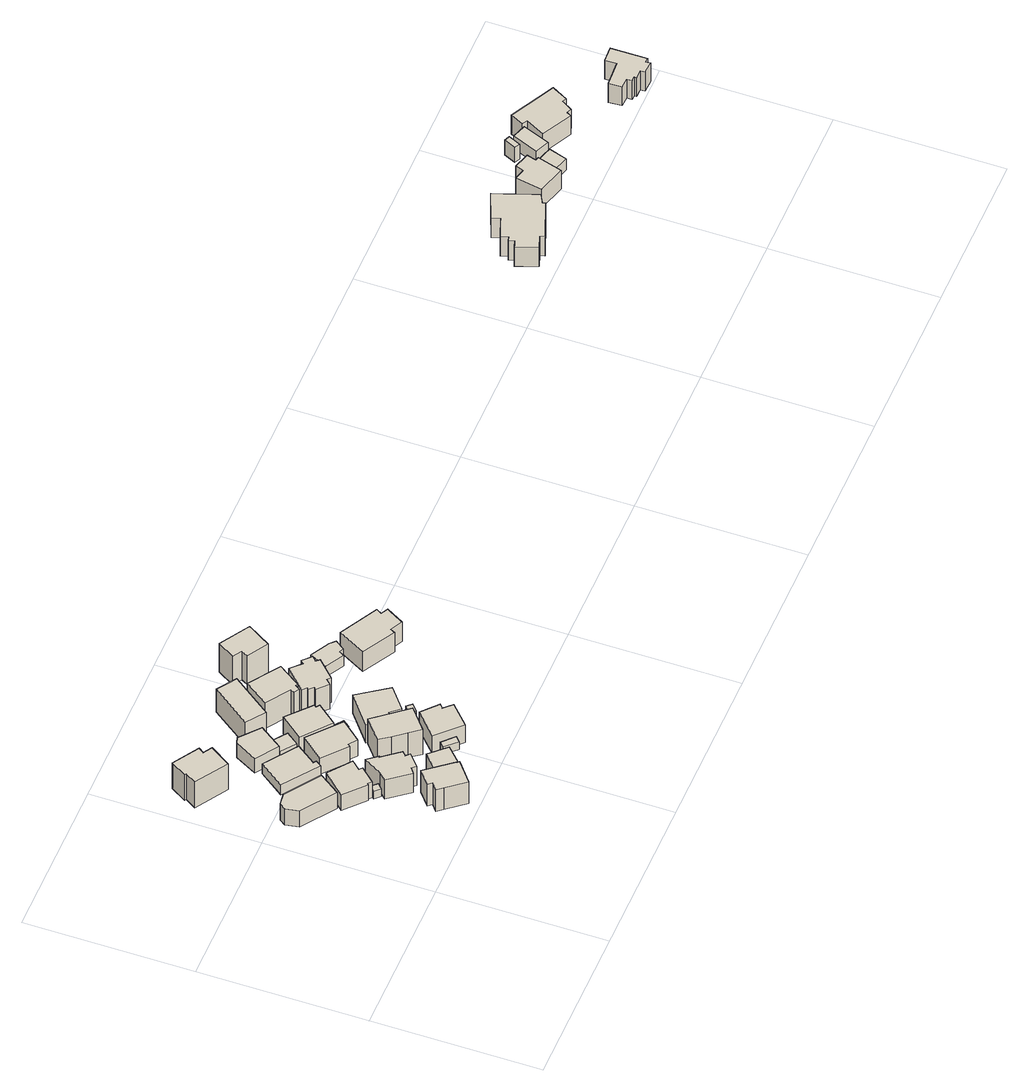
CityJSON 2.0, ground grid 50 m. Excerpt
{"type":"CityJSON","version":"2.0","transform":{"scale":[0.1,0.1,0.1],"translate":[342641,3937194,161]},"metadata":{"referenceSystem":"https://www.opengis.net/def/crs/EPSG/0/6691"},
"CityObjects":{
"building1":{"type":"Building","attributes":{"usage":"411","measuredHeight":9.1,"storeysAboveGround":1,"BuildingIDAttribute.prefecture":"14","BuildingIDAttribute.city":"14151","BuildingDetailAttribute.totalFloorArea":73.15,"BuildingDetailAttribute.buildingFootprintArea":73.15,"BuildingDetailAttribute.buildingStructureType":"601","BuildingDetailAttribute.buildingStructureOrgType":"1","BuildingDetailAttribute.orgUsage":"10","BuildingDetailAttribute.surveyYear":2015},"geometry":[{"type":"Solid","lod":"1","boundaries":[[[[0,1,2,3,4,5]],[[4,6,7,5]],[[3,8,6,4]],[[2,9,8,3]],[[1,10,9,2]],[[0,11,10,1]],[[5,7,11,0]],[[6,8,9,10,11,7]]]]}]},
"building2":{"type":"Building","attributes":{"usage":"411","measuredHeight":7.6,"storeysAboveGround":2,"BuildingIDAttribute.prefecture":"14","BuildingIDAttribute.city":"14151","BuildingDetailAttribute.totalFloorArea":117.96,"BuildingDetailAttribute.buildingFootprintArea":58.98,"BuildingDetailAttribute.buildingStructureType":"601","BuildingDetailAttribute.buildingStructureOrgType":"1","BuildingDetailAttribute.orgUsage":"10","BuildingDetailAttribute.surveyYear":2015},"geometry":[{"type":"Solid","lod":"1","boundaries":[[[[12,13,14,15,16,17,18,19]],[[18,20,21,19]],[[17,22,20,18]],[[16,23,22,17]],[[15,24,23,16]],[[14,25,24,15]],[[13,26,25,14]],[[12,27,26,13]],[[19,21,27,12]],[[20,22,23,24,25,26,27,21]]]]}]},
"building3":{"type":"Building","attributes":{"BuildingIDAttribute.prefecture":"14","BuildingIDAttribute.city":"14151","BuildingDetailAttribute.surveyYear":2015},"geometry":[{"type":"Solid","lod":"1","boundaries":[[[[28,29,30,31]],[[30,32,33,31]],[[29,34,32,30]],[[28,35,34,29]],[[31,33,35,28]],[[32,34,35,33]]]]}]},
"building4":{"type":"Building","attributes":{"usage":"411","measuredHeight":12.4,"storeysAboveGround":2,"BuildingIDAttribute.prefecture":"14","BuildingIDAttribute.city":"14151","BuildingDetailAttribute.totalFloorArea":140.64,"BuildingDetailAttribute.buildingFootprintArea":70.32,"BuildingDetailAttribute.buildingStructureType":"601","BuildingDetailAttribute.buildingStructureOrgType":"1","BuildingDetailAttribute.orgUsage":"10","BuildingDetailAttribute.surveyYear":2015},"geometry":[{"type":"Solid","lod":"1","boundaries":[[[[36,37,38,39,40,41,42,43]],[[42,44,45,43]],[[41,46,44,42]],[[40,47,46,41]],[[39,48,47,40]],[[38,49,48,39]],[[37,50,49,38]],[[36,51,50,37]],[[43,45,51,36]],[[44,46,47,48,49,50,51,45]]]]}]},
"building5":{"type":"Building","attributes":{"usage":"413","measuredHeight":9.4,"storeysAboveGround":2,"BuildingIDAttribute.prefecture":"14","BuildingIDAttribute.city":"14151","BuildingDetailAttribute.totalFloorArea":111.02,"BuildingDetailAttribute.buildingFootprintArea":55.51,"BuildingDetailAttribute.buildingStructureType":"601","BuildingDetailAttribute.buildingStructureOrgType":"1","BuildingDetailAttribute.orgUsage":"30","BuildingDetailAttribute.surveyYear":2015,"BuildingLandSlideRiskAttribute.description":"1","BuildingLandSlideRiskAttribute.areaType":"1"},"geometry":[{"type":"Solid","lod":"1","boundaries":[[[[52,53,54,55,56,57,58,59,60]],[[59,61,62,60]],[[58,63,61,59]],[[57,64,63,58]],[[56,65,64,57]],[[55,66,65,56]],[[54,67,66,55]],[[53,68,67,54]],[[52,69,68,53]],[[60,62,69,52]],[[61,63,64,65,66,67,68,69,62]]]]}]},
"building6":{"type":"Building","attributes":{"usage":"411","measuredHeight":4.5,"storeysAboveGround":1,"BuildingIDAttribute.prefecture":"14","BuildingIDAttribute.city":"14151","BuildingDetailAttribute.totalFloorArea":88.95,"BuildingDetailAttribute.buildingFootprintArea":88.95,"BuildingDetailAttribute.buildingStructureType":"601","BuildingDetailAttribute.buildingStructureOrgType":"1","BuildingDetailAttribute.orgUsage":"10","BuildingDetailAttribute.surveyYear":2015},"geometry":[{"type":"Solid","lod":"1","boundaries":[[[[70,71,72,73,74,75]],[[74,76,77,75]],[[73,78,76,74]],[[72,79,78,73]],[[71,80,79,72]],[[70,81,80,71]],[[75,77,81,70]],[[76,78,79,80,81,77]]]]}]},
"building7":{"type":"Building","attributes":{"usage":"411","measuredHeight":9.4,"storeysAboveGround":2,"BuildingIDAttribute.prefecture":"14","BuildingIDAttribute.city":"14151","BuildingDetailAttribute.totalFloorArea":143.17,"BuildingDetailAttribute.buildingFootprintArea":71.59,"BuildingDetailAttribute.buildingStructureType":"601","BuildingDetailAttribute.buildingStructureOrgType":"1","BuildingDetailAttribute.orgUsage":"10","BuildingDetailAttribute.surveyYear":2015},"geometry":[{"type":"Solid","lod":"1","boundaries":[[[[82,83,84,85,86,87,88,89,90,91,92]],[[91,93,94,92]],[[90,95,93,91]],[[89,96,95,90]],[[88,97,96,89]],[[87,98,97,88]],[[86,99,98,87]],[[85,100,99,86]],[[84,101,100,85]],[[83,102,101,84]],[[82,103,102,83]],[[92,94,103,82]],[[93,95,96,97,98,99,100,101,102,103,94]]]]}]},
"building8":{"type":"Building","attributes":{"usage":"411","measuredHeight":7.6,"storeysAboveGround":2,"BuildingIDAttribute.prefecture":"14","BuildingIDAttribute.city":"14151","BuildingDetailAttribute.totalFloorArea":101.62,"BuildingDetailAttribute.buildingFootprintArea":50.81,"BuildingDetailAttribute.buildingStructureType":"601","BuildingDetailAttribute.buildingStructureOrgType":"1","BuildingDetailAttribute.orgUsage":"10","BuildingDetailAttribute.surveyYear":2015},"geometry":[{"type":"Solid","lod":"1","boundaries":[[[[104,105,106,107,108]],[[107,109,110,108]],[[106,111,109,107]],[[105,112,111,106]],[[104,113,112,105]],[[108,110,113,104]],[[109,111,112,113,110]]]]}]},
"building9":{"type":"Building","attributes":{"usage":"413","measuredHeight":7.4,"storeysAboveGround":2,"BuildingIDAttribute.prefecture":"14","BuildingIDAttribute.city":"14151","BuildingDetailAttribute.totalFloorArea":58.54,"BuildingDetailAttribute.buildingFootprintArea":29.27,"BuildingDetailAttribute.buildingStructureType":"601","BuildingDetailAttribute.buildingStructureOrgType":"1","BuildingDetailAttribute.orgUsage":"30","BuildingDetailAttribute.surveyYear":2015},"geometry":[{"type":"Solid","lod":"1","boundaries":[[[[114,115,116,117]],[[116,118,119,117]],[[115,120,118,116]],[[114,121,120,115]],[[117,119,121,114]],[[118,120,121,119]]]]}]},
"building10":{"type":"Building","attributes":{"usage":"411","measuredHeight":4.8,"storeysAboveGround":2,"BuildingIDAttribute.prefecture":"14","BuildingIDAttribute.city":"14151","BuildingDetailAttribute.totalFloorArea":33.7,"BuildingDetailAttribute.buildingFootprintArea":16.85,"BuildingDetailAttribute.buildingStructureType":"601","BuildingDetailAttribute.buildingStructureOrgType":"1","BuildingDetailAttribute.orgUsage":"10","BuildingDetailAttribute.surveyYear":2015},"geometry":[{"type":"Solid","lod":"1","boundaries":[[[[122,123,124,125]],[[124,126,127,125]],[[123,128,126,124]],[[122,129,128,123]],[[125,127,129,122]],[[126,128,129,127]]]]}]},
"building11":{"type":"Building","attributes":{"usage":"411","measuredHeight":7.1,"storeysAboveGround":2,"BuildingIDAttribute.prefecture":"14","BuildingIDAttribute.city":"14151","BuildingDetailAttribute.totalFloorArea":145.8,"BuildingDetailAttribute.buildingFootprintArea":72.9,"BuildingDetailAttribute.buildingStructureType":"601","BuildingDetailAttribute.buildingStructureOrgType":"1","BuildingDetailAttribute.orgUsage":"10","BuildingDetailAttribute.surveyYear":2015},"geometry":[{"type":"Solid","lod":"1","boundaries":[[[[130,131,132,133,134,135]],[[134,136,137,135]],[[133,138,136,134]],[[132,139,138,133]],[[131,140,139,132]],[[130,141,140,131]],[[135,137,141,130]],[[136,138,139,140,141,137]]]]}]},
"building12":{"type":"Building","attributes":{"usage":"411","measuredHeight":7.5,"storeysAboveGround":2,"BuildingIDAttribute.prefecture":"14","BuildingIDAttribute.city":"14151","BuildingDetailAttribute.totalFloorArea":125.75,"BuildingDetailAttribute.buildingFootprintArea":62.88,"BuildingDetailAttribute.buildingStructureType":"601","BuildingDetailAttribute.buildingStructureOrgType":"1","BuildingDetailAttribute.orgUsage":"10","BuildingDetailAttribute.surveyYear":2015},"geometry":[{"type":"Solid","lod":"1","boundaries":[[[[142,143,144,145,146,147]],[[146,148,149,147]],[[145,150,148,146]],[[144,151,150,145]],[[143,152,151,144]],[[142,153,152,143]],[[147,149,153,142]],[[148,150,151,152,153,149]]]]}]},
"building13":{"type":"Building","attributes":{"usage":"412","measuredHeight":10.9,"storeysAboveGround":2,"BuildingIDAttribute.prefecture":"14","BuildingIDAttribute.city":"14151","BuildingDetailAttribute.totalFloorArea":145.71,"BuildingDetailAttribute.buildingFootprintArea":72.85,"BuildingDetailAttribute.buildingStructureType":"601","BuildingDetailAttribute.buildingStructureOrgType":"1","BuildingDetailAttribute.orgUsage":"20","BuildingDetailAttribute.surveyYear":2015},"geometry":[{"type":"Solid","lod":"1","boundaries":[[[[154,155,156,157,158,159]],[[158,160,161,159]],[[157,162,160,158]],[[156,163,162,157]],[[155,164,163,156]],[[154,165,164,155]],[[159,161,165,154]],[[160,162,163,164,165,161]]]]}]},
"building14":{"type":"Building","attributes":{"BuildingIDAttribute.prefecture":"14","BuildingIDAttribute.city":"14151","BuildingDetailAttribute.surveyYear":2015,"BuildingLandSlideRiskAttribute.description":"1","BuildingLandSlideRiskAttribute.areaType":"1"},"geometry":[{"type":"Solid","lod":"1","boundaries":[[[[166,167,168,169]],[[168,170,171,169]],[[167,172,170,168]],[[166,173,172,167]],[[169,171,173,166]],[[170,172,173,171]]]]}]},
"building15":{"type":"Building","attributes":{"BuildingIDAttribute.prefecture":"14","BuildingIDAttribute.city":"14151","BuildingDetailAttribute.surveyYear":2015},"geometry":[{"type":"Solid","lod":"1","boundaries":[[[[174,175,176,177]],[[176,178,179,177]],[[175,180,178,176]],[[174,181,180,175]],[[177,179,181,174]],[[178,180,181,179]]]]}]},
"building16":{"type":"Building","attributes":{"usage":"413","measuredHeight":8.8,"storeysAboveGround":2,"BuildingIDAttribute.prefecture":"14","BuildingIDAttribute.city":"14151","BuildingDetailAttribute.totalFloorArea":120.72,"BuildingDetailAttribute.buildingFootprintArea":60.36,"BuildingDetailAttribute.buildingStructureType":"601","BuildingDetailAttribute.buildingStructureOrgType":"1","BuildingDetailAttribute.orgUsage":"30","BuildingDetailAttribute.surveyYear":2015,"BuildingLandSlideRiskAttribute.description":"1","BuildingLandSlideRiskAttribute.areaType":"1"},"geometry":[{"type":"Solid","lod":"1","boundaries":[[[[182,183,184,185,186,187]],[[186,188,189,187]],[[185,190,188,186]],[[184,191,190,185]],[[183,192,191,184]],[[182,193,192,183]],[[187,189,193,182]],[[188,190,191,192,193,189]]]]}]},
"building17":{"type":"Building","attributes":{"usage":"411","measuredHeight":9.8,"storeysAboveGround":1,"BuildingIDAttribute.prefecture":"14","BuildingIDAttribute.city":"14151","BuildingDetailAttribute.totalFloorArea":77.65,"BuildingDetailAttribute.buildingFootprintArea":77.65,"BuildingDetailAttribute.buildingStructureType":"601","BuildingDetailAttribute.buildingStructureOrgType":"1","BuildingDetailAttribute.orgUsage":"10","BuildingDetailAttribute.surveyYear":2015},"geometry":[{"type":"Solid","lod":"1","boundaries":[[[[194,195,196,197]],[[196,198,199,197]],[[195,200,198,196]],[[194,201,200,195]],[[197,199,201,194]],[[198,200,201,199]]]]}]},
"building18":{"type":"Building","attributes":{"usage":"411","measuredHeight":8.5,"storeysAboveGround":1,"BuildingIDAttribute.prefecture":"14","BuildingIDAttribute.city":"14151","BuildingDetailAttribute.totalFloorArea":89.24,"BuildingDetailAttribute.buildingFootprintArea":89.24,"BuildingDetailAttribute.buildingStructureType":"601","BuildingDetailAttribute.buildingStructureOrgType":"1","BuildingDetailAttribute.orgUsage":"10","BuildingDetailAttribute.surveyYear":2015},"geometry":[{"type":"Solid","lod":"1","boundaries":[[[[202,203,204,205,206,207]],[[206,208,209,207]],[[205,210,208,206]],[[204,211,210,205]],[[203,212,211,204]],[[202,213,212,203]],[[207,209,213,202]],[[208,210,211,212,213,209]]]]}]},
"building19":{"type":"Building","attributes":{"BuildingIDAttribute.prefecture":"14","BuildingIDAttribute.city":"14151","BuildingDetailAttribute.surveyYear":2015},"geometry":[{"type":"Solid","lod":"1","boundaries":[[[[214,215,216,217]],[[216,218,219,217]],[[215,220,218,216]],[[214,221,220,215]],[[217,219,221,214]],[[218,220,221,219]]]]}]},
"building20":{"type":"Building","attributes":{"usage":"411","measuredHeight":10.9,"storeysAboveGround":2,"BuildingIDAttribute.prefecture":"14","BuildingIDAttribute.city":"14151","BuildingDetailAttribute.totalFloorArea":148.98,"BuildingDetailAttribute.buildingFootprintArea":74.49,"BuildingDetailAttribute.buildingStructureType":"610","BuildingDetailAttribute.buildingStructureOrgType":"2","BuildingDetailAttribute.orgUsage":"10","BuildingDetailAttribute.surveyYear":2015},"geometry":[{"type":"Solid","lod":"1","boundaries":[[[[222,223,224,225,226,227,228,229]],[[228,230,231,229]],[[227,232,230,228]],[[226,233,232,227]],[[225,234,233,226]],[[224,235,234,225]],[[223,236,235,224]],[[222,237,236,223]],[[229,231,237,222]],[[230,232,233,234,235,236,237,231]]]]}]},
"building21":{"type":"Building","attributes":{"usage":"411","measuredHeight":11.9,"storeysAboveGround":2,"BuildingIDAttribute.prefecture":"14","BuildingIDAttribute.city":"14151","BuildingDetailAttribute.totalFloorArea":121.18,"BuildingDetailAttribute.buildingFootprintArea":60.59,"BuildingDetailAttribute.buildingStructureType":"601","BuildingDetailAttribute.buildingStructureOrgType":"1","BuildingDetailAttribute.orgUsage":"10","BuildingDetailAttribute.surveyYear":2015},"geometry":[{"type":"Solid","lod":"1","boundaries":[[[[238,239,240,241,242,243,244,245,246,247,248,249,250,251]],[[250,252,253,251]],[[249,254,252,250]],[[248,255,254,249]],[[247,256,255,248]],[[246,257,256,247]],[[245,258,257,246]],[[244,259,258,245]],[[243,260,259,244]],[[242,261,260,243]],[[241,262,261,242]],[[240,263,262,241]],[[239,264,263,240]],[[238,265,264,239]],[[251,253,265,238]],[[252,254,255,256,257,258,259,260,261,262,263,264,265,253]]]]}]},
"building22":{"type":"Building","attributes":{"usage":"411","measuredHeight":12.7,"storeysAboveGround":2,"BuildingIDAttribute.prefecture":"14","BuildingIDAttribute.city":"14151","BuildingDetailAttribute.totalFloorArea":128.91,"BuildingDetailAttribute.buildingFootprintArea":64.45,"BuildingDetailAttribute.buildingStructureType":"601","BuildingDetailAttribute.buildingStructureOrgType":"1","BuildingDetailAttribute.orgUsage":"10","BuildingDetailAttribute.surveyYear":2015},"geometry":[{"type":"Solid","lod":"1","boundaries":[[[[266,267,268,269,270,271]],[[270,272,273,271]],[[269,274,272,270]],[[268,275,274,269]],[[267,276,275,268]],[[266,277,276,267]],[[271,273,277,266]],[[272,274,275,276,277,273]]]]}]},
"building23":{"type":"Building","attributes":{"usage":"411","measuredHeight":4.6,"storeysAboveGround":1,"BuildingIDAttribute.prefecture":"14","BuildingIDAttribute.city":"14151","BuildingDetailAttribute.totalFloorArea":35.39,"BuildingDetailAttribute.buildingFootprintArea":35.39,"BuildingDetailAttribute.buildingStructureType":"601","BuildingDetailAttribute.buildingStructureOrgType":"1","BuildingDetailAttribute.orgUsage":"10","BuildingDetailAttribute.surveyYear":2015},"geometry":[{"type":"Solid","lod":"1","boundaries":[[[[278,279,280,281,282,283,284]],[[283,285,286,284]],[[282,287,285,283]],[[281,288,287,282]],[[280,289,288,281]],[[279,290,289,280]],[[278,291,290,279]],[[284,286,291,278]],[[285,287,288,289,290,291,286]]]]}]},
"building24":{"type":"Building","attributes":{"usage":"411","measuredHeight":9.3,"storeysAboveGround":2,"BuildingIDAttribute.prefecture":"14","BuildingIDAttribute.city":"14151","BuildingDetailAttribute.totalFloorArea":186.59,"BuildingDetailAttribute.buildingFootprintArea":93.3,"BuildingDetailAttribute.buildingStructureType":"601","BuildingDetailAttribute.buildingStructureOrgType":"1","BuildingDetailAttribute.orgUsage":"10","BuildingDetailAttribute.surveyYear":2015},"geometry":[{"type":"Solid","lod":"1","boundaries":[[[[292,293,294,295,296,297,298,299]],[[298,300,301,299]],[[297,302,300,298]],[[296,303,302,297]],[[295,304,303,296]],[[294,305,304,295]],[[293,306,305,294]],[[292,307,306,293]],[[299,301,307,292]],[[300,302,303,304,305,306,307,301]]]]}]},
"building25":{"type":"Building","attributes":{"usage":"411","measuredHeight":9.1,"storeysAboveGround":1,"BuildingIDAttribute.prefecture":"14","BuildingIDAttribute.city":"14151","BuildingDetailAttribute.totalFloorArea":188.53,"BuildingDetailAttribute.buildingFootprintArea":188.53,"BuildingDetailAttribute.buildingStructureType":"601","BuildingDetailAttribute.buildingStructureOrgType":"1","BuildingDetailAttribute.orgUsage":"10","BuildingDetailAttribute.surveyYear":2015},"geometry":[{"type":"Solid","lod":"1","boundaries":[[[[308,309,310,311,312,313,314,315,316,317,318,319,320,321]],[[320,322,323,321]],[[319,324,322,320]],[[318,325,324,319]],[[317,326,325,318]],[[316,327,326,317]],[[315,328,327,316]],[[314,329,328,315]],[[313,330,329,314]],[[312,331,330,313]],[[311,332,331,312]],[[310,333,332,311]],[[309,334,333,310]],[[308,335,334,309]],[[321,323,335,308]],[[322,324,325,326,327,328,329,330,331,332,333,334,335,323]]]]}]},
"building26":{"type":"Building","attributes":{"usage":"411","measuredHeight":7.8,"storeysAboveGround":1,"BuildingIDAttribute.prefecture":"14","BuildingIDAttribute.city":"14151","BuildingDetailAttribute.totalFloorArea":77.82,"BuildingDetailAttribute.buildingFootprintArea":77.82,"BuildingDetailAttribute.buildingStructureType":"601","BuildingDetailAttribute.buildingStructureOrgType":"1","BuildingDetailAttribute.orgUsage":"10","BuildingDetailAttribute.surveyYear":2015},"geometry":[{"type":"Solid","lod":"1","boundaries":[[[[336,337,338,339,340,341,342,343]],[[342,344,345,343]],[[341,346,344,342]],[[340,347,346,341]],[[339,348,347,340]],[[338,349,348,339]],[[337,350,349,338]],[[336,351,350,337]],[[343,345,351,336]],[[344,346,347,348,349,350,351,345]]]]}]},
"building27":{"type":"Building","attributes":{"measuredHeight":4.8,"BuildingIDAttribute.prefecture":"14","BuildingIDAttribute.city":"14151","BuildingDetailAttribute.surveyYear":2015},"geometry":[{"type":"Solid","lod":"1","boundaries":[[[[352,353,354,355]],[[354,356,357,355]],[[353,358,356,354]],[[352,359,358,353]],[[355,357,359,352]],[[356,358,359,357]]]]}]},
"building28":{"type":"Building","attributes":{"measuredHeight":6.1,"BuildingIDAttribute.prefecture":"14","BuildingIDAttribute.city":"14151","BuildingDetailAttribute.surveyYear":2015},"geometry":[{"type":"Solid","lod":"1","boundaries":[[[[360,361,362,363]],[[362,364,365,363]],[[361,366,364,362]],[[360,367,366,361]],[[363,365,367,360]],[[364,366,367,365]]]]}]},
"building29":{"type":"Building","attributes":{"usage":"411","measuredHeight":5.4,"storeysAboveGround":1,"BuildingIDAttribute.prefecture":"14","BuildingIDAttribute.city":"14151","BuildingDetailAttribute.totalFloorArea":31.36,"BuildingDetailAttribute.buildingFootprintArea":31.36,"BuildingDetailAttribute.buildingStructureType":"601","BuildingDetailAttribute.buildingStructureOrgType":"1","BuildingDetailAttribute.orgUsage":"10","BuildingDetailAttribute.surveyYear":2015},"geometry":[{"type":"Solid","lod":"1","boundaries":[[[[368,369,370,371]],[[370,372,373,371]],[[369,374,372,370]],[[368,375,374,369]],[[371,373,375,368]],[[372,374,375,373]]]]}]},
"building30":{"type":"Building","attributes":{"usage":"411","measuredHeight":9.6,"storeysAboveGround":1,"BuildingIDAttribute.prefecture":"14","BuildingIDAttribute.city":"14151","BuildingDetailAttribute.totalFloorArea":111.32,"BuildingDetailAttribute.buildingFootprintArea":111.32,"BuildingDetailAttribute.buildingStructureType":"601","BuildingDetailAttribute.buildingStructureOrgType":"1","BuildingDetailAttribute.orgUsage":"10","BuildingDetailAttribute.surveyYear":2015},"geometry":[{"type":"Solid","lod":"1","boundaries":[[[[376,377,378,379,380,381,382,383,384,385]],[[384,386,387,385]],[[383,388,386,384]],[[382,389,388,383]],[[381,390,389,382]],[[380,391,390,381]],[[379,392,391,380]],[[378,393,392,379]],[[377,394,393,378]],[[376,395,394,377]],[[385,387,395,376]],[[386,388,389,390,391,392,393,394,395,387]]]]}]},
"building31":{"type":"Building","attributes":{"usage":"411","measuredHeight":7.9,"storeysAboveGround":2,"BuildingIDAttribute.prefecture":"14","BuildingIDAttribute.city":"14151","BuildingDetailAttribute.totalFloorArea":133.39,"BuildingDetailAttribute.buildingFootprintArea":66.7,"BuildingDetailAttribute.buildingStructureType":"601","BuildingDetailAttribute.buildingStructureOrgType":"1","BuildingDetailAttribute.orgUsage":"10","BuildingDetailAttribute.surveyYear":2015},"geometry":[{"type":"Solid","lod":"1","boundaries":[[[[396,397,398,399,400,401,402,403,404,405,406,407,408,409]],[[408,410,411,409]],[[407,412,410,408]],[[406,413,412,407]],[[405,414,413,406]],[[404,415,414,405]],[[403,416,415,404]],[[402,417,416,403]],[[401,418,417,402]],[[400,419,418,401]],[[399,420,419,400]],[[398,421,420,399]],[[397,422,421,398]],[[396,423,422,397]],[[409,411,423,396]],[[410,412,413,414,415,416,417,418,419,420,421,422,423,411]]]]}]}
},
"vertices":[
[3,435,101],[16,454,101],[52,458,101],[153,387,101],[109,325,101],[11,395,101],[109,325,165],[11,395,165],[153,387,165],[52,458,165],[16,454,165],[3,435,165],
[167,258,100],[107,312,100],[167,379,100],[233,327,100],[210,302,100],[219,294,100],[181,252,100],[170,261,100],[181,252,163],[170,261,163],[219,294,163],[210,302,163],[233,327,163],[167,379,163],[107,312,163],[167,258,163],
[191,229,102],[175,245,102],[191,261,102],[207,244,102],[191,261,132],[207,244,132],[175,245,132],[191,229,132],
[113,712,66],[138,696,66],[99,635,66],[5,695,66],[25,727,66],[20,730,66],[49,776,66],[124,728,66],[49,776,169],[124,728,169],[20,730,169],[25,727,169],[5,695,169],[99,635,169],[138,696,169],[113,712,169],
[272,9,78],[227,64,78],[213,81,78],[234,98,78],[224,110,78],[265,144,78],[323,71,78],[328,63,78],[332,58,78],[328,63,164],[332,58,164],[323,71,164],[265,144,164],[224,110,164],[234,98,164],[213,81,164],[227,64,164],[272,9,164],
[217,426,101],[205,409,101],[102,484,101],[156,559,101],[251,490,101],[209,432,101],[251,490,140],[209,432,140],[156,559,140],[102,484,140],[205,409,140],[217,426,140],
[315,193,84],[278,160,84],[268,173,84],[251,160,84],[201,223,84],[223,246,84],[253,299,84],[277,268,84],[274,267,84],[315,215,84],[304,203,84],[315,215,160],[304,203,160],[274,267,160],[277,268,160],[253,299,160],[223,246,160],[201,223,160],[251,160,160],[268,173,160],[278,160,160],[315,193,160],
[148,577,104],[184,643,104],[203,648,104],[261,599,104],[213,531,104],[261,599,161],[213,531,161],[203,648,161],[184,643,161],[148,577,161],
[352,71,71],[305,120,71],[347,160,71],[393,111,71],[347,160,139],[393,111,139],[305,120,139],[352,71,139],
[254,496,103],[212,528,103],[239,565,103],[281,533,103],[239,565,144],[281,533,144],[212,528,144],[254,496,144],
[287,361,98],[281,354,98],[211,414,98],[268,480,98],[360,401,98],[310,342,98],[360,401,161],[310,342,161],[268,480,161],[211,414,161],[281,354,161],[287,361,161],
[377,489,99],[387,481,99],[340,423,99],[257,491,99],[312,558,99],[382,495,99],[312,558,167],[382,495,167],[257,491,167],[340,423,167],[387,481,167],[377,489,167],
[400,190,71],[375,224,71],[346,260,71],[323,292,71],[384,342,71],[464,243,71],[384,342,170],[464,243,170],[323,292,170],[346,260,170],[375,224,170],[400,190,170],
[457,107,65],[424,142,65],[438,154,65],[473,121,65],[438,154,95],[473,121,95],[424,142,95],[457,107,95],
[391,413,98],[375,393,98],[340,420,98],[356,440,98],[340,420,128],[356,440,128],[375,393,128],[391,413,128],
[550,158,58],[492,103,58],[423,171,58],[491,235,58],[538,192,58],[527,182,58],[538,192,129],[527,182,129],[491,235,129],[423,171,129],[492,103,129],[550,158,129],
[325,612,60],[271,651,60],[356,767,60],[411,729,60],[356,767,151],[411,729,151],[271,651,151],[325,612,151],
[472,277,71],[448,306,71],[430,291,71],[384,347,71],[473,419,71],[536,329,71],[473,419,144],[536,329,144],[384,347,144],[430,291,144],[448,306,144],[472,277,144],
[518,253,69],[504,268,69],[524,286,69],[538,271,69],[524,286,99],[538,271,99],[504,268,99],[518,253,99],
[486,631,60],[441,565,60],[435,569,60],[425,554,60],[409,565,60],[416,575,60],[347,622,60],[396,693,60],[347,622,162],[396,693,162],[416,575,162],[409,565,162],[425,554,162],[435,569,162],[441,565,162],[486,631,162],
[532,589,58],[556,566,58],[543,553,58],[552,543,58],[500,491,58],[491,501,58],[477,486,58],[447,516,58],[452,522,58],[440,535,58],[443,538,58],[431,549,58],[492,611,58],[523,580,58],[492,611,155],[523,580,155],[431,549,155],[443,538,155],[440,535,155],[452,522,155],[447,516,155],[477,486,155],[491,501,155],[500,491,155],[552,543,155],[543,553,155],[556,566,155],[532,589,155],
[515,739,17],[526,758,17],[500,775,17],[531,825,17],[618,771,17],[575,701,17],[618,771,131],[575,701,131],[531,825,131],[500,775,131],[526,758,131],[515,739,131],
[592,542,45],[617,595,45],[674,563,45],[688,548,45],[668,520,45],[655,526,45],[646,511,45],[655,526,87],[646,511,87],[668,520,87],[688,548,87],[674,563,87],[617,595,87],[592,542,87],
[814,480,33],[805,464,33],[825,453,33],[795,400,33],[760,419,33],[752,405,33],[656,460,33],[701,542,33],[656,460,111],[701,542,111],[752,405,111],[760,419,111],[795,400,111],[825,453,111],[805,464,111],[814,480,111],
[2373,599,9],[2376,589,9],[2261,547,9],[2256,561,9],[2219,548,9],[2196,611,9],[2217,618,9],[2211,634,9],[2225,639,9],[2217,660,9],[2280,683,9],[2271,706,9],[2355,740,9],[2400,613,9],[2355,740,86],[2400,613,86],[2271,706,86],[2280,683,86],[2217,660,86],[2225,639,86],[2211,634,86],[2217,618,86],[2196,611,86],[2219,548,86],[2256,561,86],[2261,547,86],[2376,589,86],[2373,599,86],
[2410,614,21],[2423,694,21],[2457,685,21],[2464,709,21],[2512,695,21],[2504,667,21],[2515,664,21],[2493,589,21],[2515,664,95],[2493,589,95],[2504,667,95],[2512,695,95],[2464,709,95],[2457,685,95],[2423,694,95],[2410,614,95],
[2510,619,18],[2527,674,18],[2582,657,18],[2565,602,18],[2582,657,62],[2565,602,62],[2527,674,62],[2510,619,62],
[2541,727,37],[2525,735,37],[2541,770,37],[2557,763,37],[2541,770,96],[2557,763,96],[2525,735,96],[2541,727,96],
[2615,742,35],[2584,662,35],[2541,680,35],[2572,757,35],[2541,680,85],[2572,757,85],[2584,662,85],[2615,742,85],
[2610,746,23],[2630,785,23],[2763,716,23],[2738,668,23],[2726,674,23],[2706,642,23],[2692,648,23],[2685,635,23],[2596,682,23],[2625,738,23],[2596,682,98],[2625,738,98],[2685,635,98],[2692,648,98],[2706,642,98],[2726,674,98],[2738,668,98],[2763,716,98],[2630,785,98],[2610,746,98],
[2955,522,5],[2956,509,5],[2919,511,5],[2918,525,5],[2892,525,5],[2892,532,5],[2878,532,5],[2877,548,5],[2848,549,5],[2845,589,5],[2921,593,5],[2920,628,5],[2967,630,5],[2968,522,5],[2967,630,80],[2968,522,80],[2920,628,80],[2921,593,80],[2845,589,80],[2848,549,80],[2877,548,80],[2878,532,80],[2892,532,80],[2892,525,80],[2918,525,80],[2919,511,80],[2956,509,80],[2955,522,80]
]}
